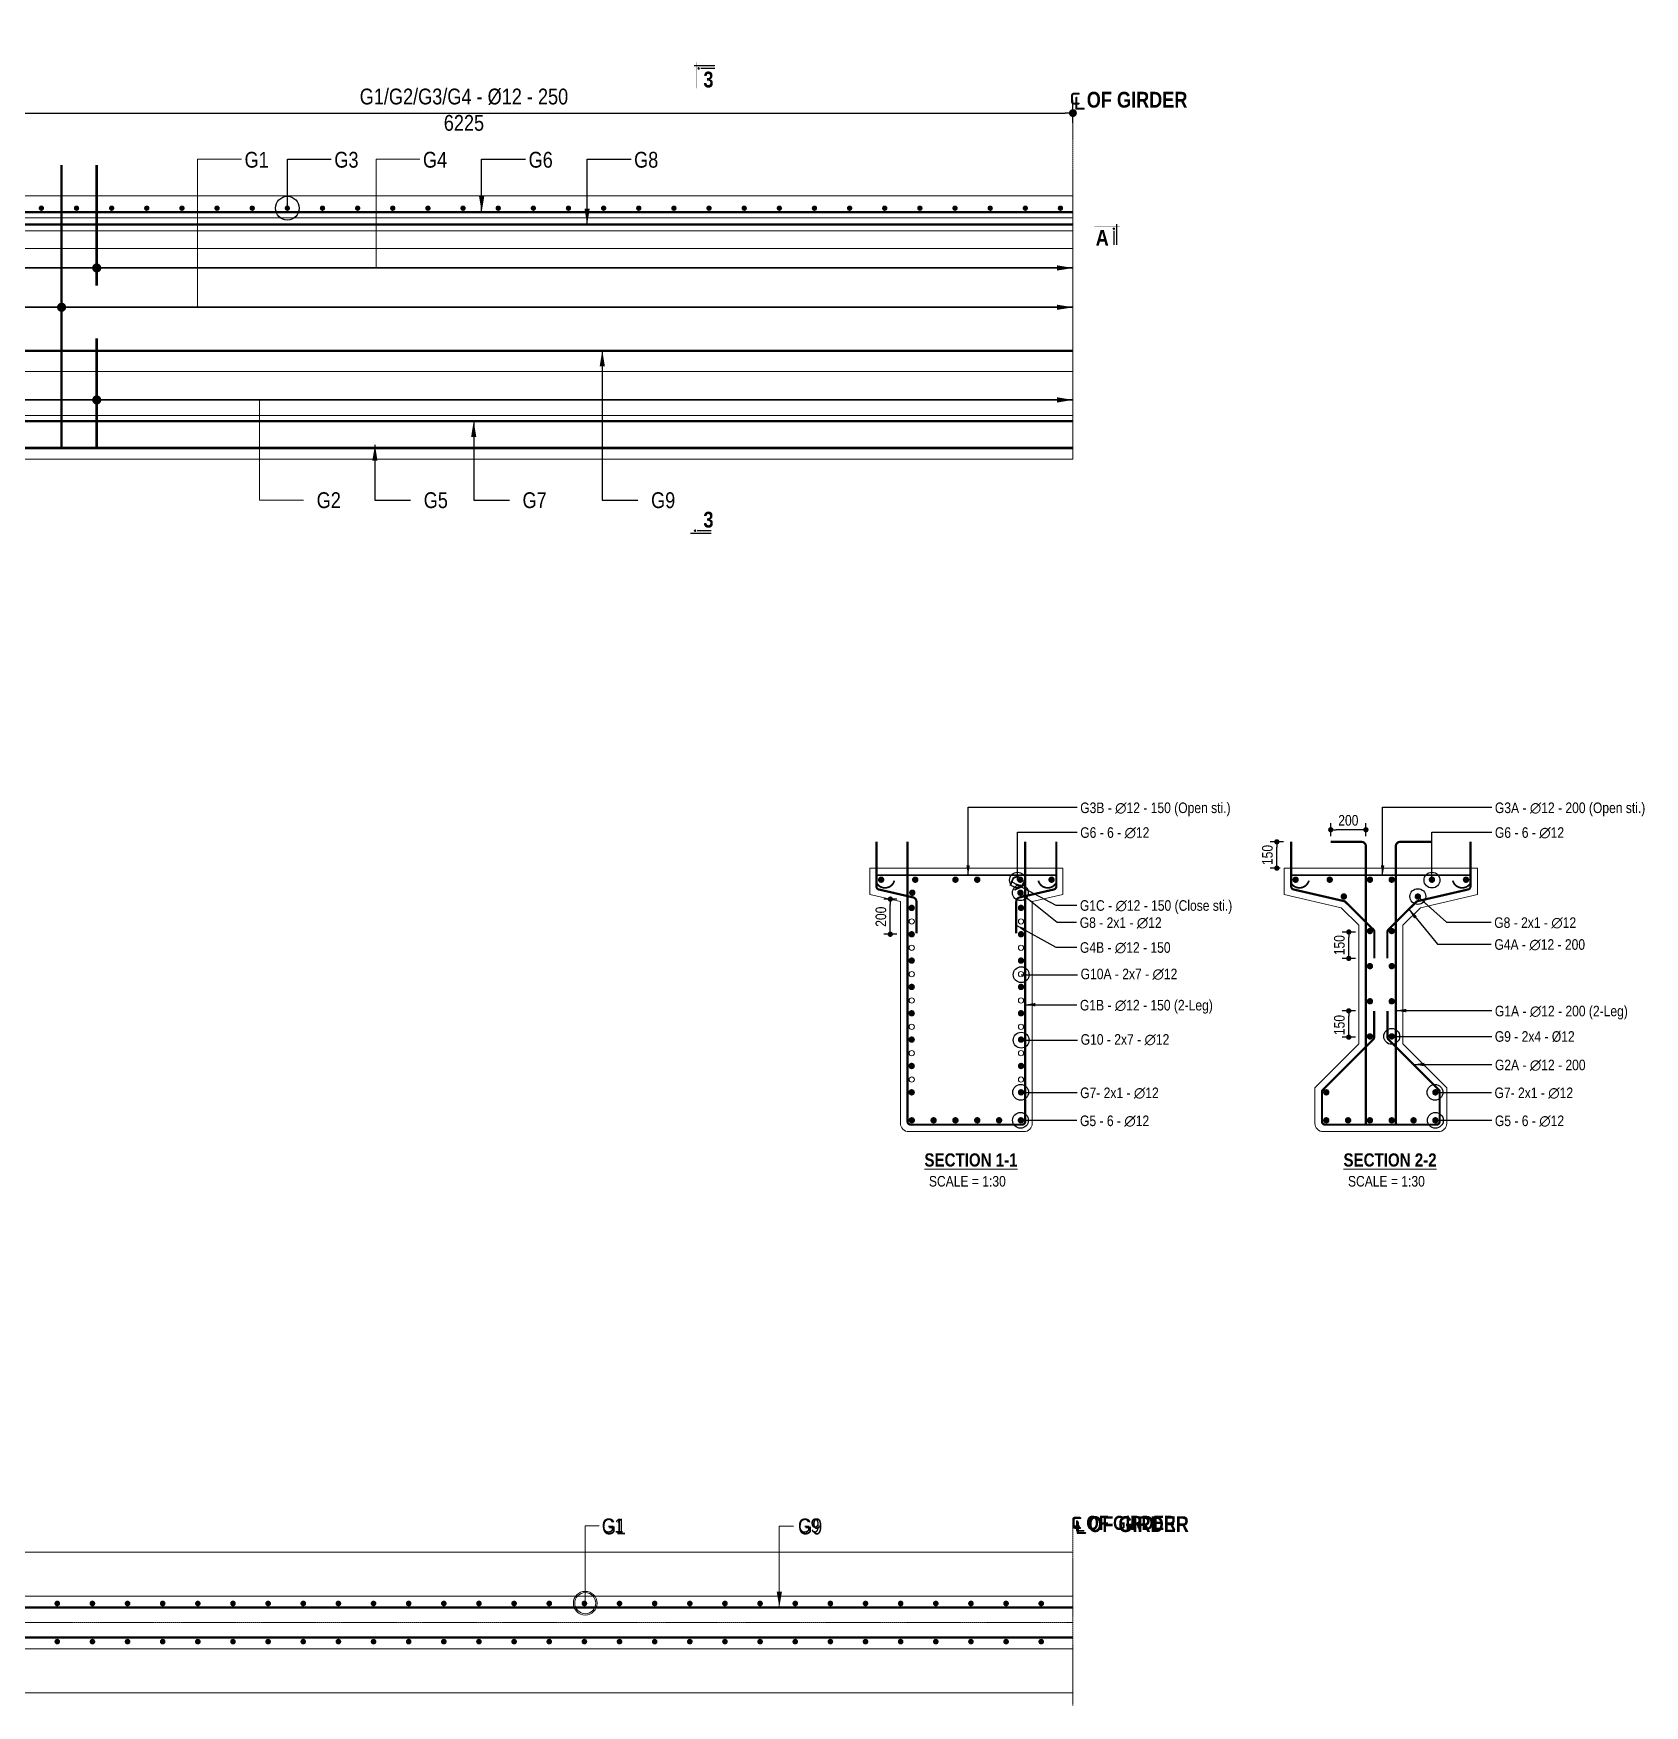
# Model space of a CAD drawing. Header units: millimetres. Extents: x -899 to 143471, y -7850 to 3872.
# Drawn here: x 98564 to 107733, y -5648 to 3872 of the extents above; entities that cross this region are included whole.
import ezdxf

# ---------------------------------------------------------------- set-up
doc = ezdxf.new("R2010")
doc.units = ezdxf.units.MM
doc.header["$PDMODE"] = 3
doc.linetypes.add('CENTER2', pattern=[28.575, 19.05, -3.175, 3.175, -3.175])
for name, color, linetype, lineweight in [('2_Bar_Dot', 3, 'Continuous', 15), ('Bar_Dot', 3, 'Continuous', 15), ('Bar_Dot @ 30', 3, 'Continuous', 15), ('Center Line', 3, 'CENTER2', 9), ('Concrete inside', 124, 'Continuous', 13), ('Concrete Out', 4, 'Continuous', 20), ('Dim Arrow', 3, 'Continuous', 9), ('Dim Arrow @ 30', 3, 'Continuous', 9), ('Dim Arrow @ 45', 3, 'Continuous', 9), ('Dimension', 3, 'Continuous', 9), ('Dimension @ 30', 3, 'Continuous', 9), ('Dimension @ 40', 3, 'Continuous', 9), ('Dimension @ 45', 3, 'Continuous', 9), ('DIMS', 3, 'Continuous', 15), ('Line @ 45', 7, 'Continuous', 20), ('M_Dim Arrow', 3, 'Continuous', 9), ('M_Dim Arrow @ 40', 3, 'Continuous', 9), ('M_Dim Arrow @ 45', 3, 'Continuous', 9), ('M_Text_Normal', 7, 'Continuous', 25), ('M_Text_Normal @ 40', 7, 'Continuous', 25), ('M_Text_Normal @ 45', 7, 'Continuous', 25), ('Re-bar', 1, 'Continuous', 30), ('Section Mark', 7, 'Continuous', 13), ('Text_Normal @ 30', 7, 'Continuous', 25), ('Text_Normal @ 45', 7, 'Continuous', 25), ('Text_Title @ 30', 1, 'Continuous', 20)]:
    doc.layers.add(name, color=color, linetype=linetype, lineweight=lineweight)
doc.styles.add('SWIS_B_N', font='swisscb.ttf', dxfattribs={"height": 2})
doc.styles.add('SWIS_B_T', font='swisscb.ttf', dxfattribs={"height": 2.5})
doc.styles.add('SWIS_R_N', font='swissc.ttf', dxfattribs={"height": 2})
doc.dimstyles.new('Closed_Arrow', dxfattribs={"dimtxt": 2, "dimasz": 2, "dimexe": 1.25, "dimexo": 0.75, "dimgap": 0.75, "dimtad": 2, "dimdec": 0, "dimzin": 0, "dimdsep": 46, "dimtxsty": 'SWIS_R_N', "dimblk": 'DOT', "dimcen": 0.5, "dimadec": 0, "dimazin": 0, "dimtfac": 1, "dimtdec": 0, "dimtofl": 0, "dimtmove": 0, "dimatfit": 3, "dimfxl": 1.25, "dimfxlon": 1, "dimtolj": 1, "dimtzin": 0, "dimarcsym": 0})
doc.dimstyles.new('Dot_Anno', dxfattribs={"dimtxt": 2, "dimasz": 1, "dimexe": 1.25, "dimexo": 0.75, "dimgap": 0.75, "dimtad": 2, "dimdec": 0, "dimzin": 0, "dimdsep": 46, "dimtxsty": 'SWIS_R_N', "dimblk": 'DOT', "dimcen": 0.5, "dimadec": 0, "dimazin": 0, "dimtfac": 1, "dimtdec": 0, "dimtofl": 0, "dimtmove": 0, "dimatfit": 3, "dimfxl": 1.25, "dimfxlon": 1, "dimtolj": 1, "dimtzin": 0, "dimarcsym": 0})
doc.dimstyles.new('Dot_Blanck', dxfattribs={"dimtxt": 2, "dimasz": 3, "dimexe": 1.25, "dimexo": 0.75, "dimgap": 0.75, "dimtad": 2, "dimdec": 0, "dimzin": 0, "dimdsep": 46, "dimtxsty": 'SWIS_R_N', "dimblk": 'DOT', "dimcen": 0.5, "dimadec": 0, "dimazin": 0, "dimtfac": 1, "dimtdec": 0, "dimtofl": 0, "dimtmove": 0, "dimatfit": 3, "dimldrblk": 'DOTBLANK', "dimfxl": 1.25, "dimfxlon": 1, "dimtolj": 1, "dimtzin": 0, "dimarcsym": 0})

# ---------------------------------------------------------------- blocks, each defined once
blk = doc.blocks.new('_Dot')
at = {"color": 0, "linetype": 'ByBlock', "lineweight": -2}
blk.add_line((-0.5, 0), (-1, 0), dxfattribs=at)
at = {"color": 0, "linetype": 'ByBlock', "const_width": 0.5}
blk.add_lwpolyline([(-0.25, 0, 1), (0.25, 0, 1)], format="xyb", close=True, dxfattribs=at)
blk = doc.blocks.new('_DotBlank')
at = {"color": 0, "linetype": 'ByBlock', "lineweight": -2}
blk.add_line((-0.5, 0), (-1, 0), dxfattribs=at)
blk.add_circle((0, 0), 0.5, dxfattribs=at)
blk = doc.blocks.new('*U8')
at = {"layer": 'Re-bar', "const_width": 15.2}
blk.add_lwpolyline([(-7.6, 0, 1), (7.6, 0, 1)], format="xyb", close=True, dxfattribs=at)
blk = doc.blocks.new('*U9')
at = {"layer": 'Dimension', "color": 0, "linetype": 'ByBlock', "lineweight": -2, "transparency": 16777216}
for p in [(0, 0), (200, 0), (400, 0), (600, 0), (800, 0), (1000, 0), (1200, 0), (1400, 0), (1600, 0), (1800, 0), (2000, 0), (2200, 0), (2400, 0), (2600, 0), (2800, 0), (3000, 0), (3200, 0), (3400, 0), (3600, 0), (3800, 0), (4000, 0), (4200, 0), (4400, 0), (4600, 0), (4800, 0), (5000, 0), (5200, 0), (5400, 0), (5600, 0), (5800, 0), (6000, 0), (6200, 0), (6400, 0), (6600, 0), (6800, 0), (7000, 0), (7200, 0), (7400, 0), (7600, 0), (7800, 0), (8000, 0), (8200, 0), (8400, 0), (8600, 0), (8800, 0), (9000, 0), (9200, 0), (9400, 0), (9600, 0), (9800, 0), (10000, 0), (10200, 0), (10400, 0), (10600, 0), (10800, 0), (11000, 0), (11200, 0), (11400, 0), (11600, 0), (11800, 0), (12000, 0), (12200, 0), (12400, 0), (12600, 0), (12800, 0), (13000, 0), (13200, 0), (13400, 0), (13600, 0), (13800, 0), (14000, 0), (14200, 0), (14400, 0), (14600, 0), (14800, 0)]:
    blk.add_blockref('*U8', p, dxfattribs=at)
blk = doc.blocks.new('*U1075')
at = {"layer": 'Dimension @ 40', "insert": (104466.9, -4548), "char_height": 80, "attachment_point": 1, "style": 'SWIS_B_N'}
blk.add_mtext_dynamic_manual_height_columns('{\\fISOCPEUR|b1|i0|c0|p34;\\H1.25x;℄} OF GIRDER', width=663.234, gutter_width=400, heights=[0], dxfattribs=at)
at = {"layer": 'Dimension @ 45', "insert": (104466.9, -4548), "char_height": 90, "attachment_point": 1, "style": 'SWIS_B_N'}
blk.add_mtext_dynamic_manual_height_columns('{\\fISOCPEUR|b1|i0|c0|p34;\\H1.25x;℄} OF GIRDER', width=746.138, gutter_width=450, heights=[0], dxfattribs=at)
blk = doc.blocks.new('*U10')
at = {"layer": 'Bar_Dot', "const_width": 16}
blk.add_lwpolyline([(0, 8, 1), (0, -8, 1)], format="xyb", close=True, dxfattribs=at)
blk = doc.blocks.new('*U11')
at = {"layer": 'Dimension', "color": 0, "linetype": 'ByBlock', "lineweight": -2, "transparency": 16777216}
for p in [(0, 0), (200, 0), (400, 0), (600, 0), (800, 0), (1000, 0), (1200, 0), (1400, 0), (1600, 0), (1800, 0), (2000, 0), (2200, 0), (2400, 0), (2600, 0), (2800, 0), (3000, 0), (3200, 0), (3400, 0), (3600, 0), (3800, 0), (4000, 0), (4200, 0), (4400, 0), (4600, 0), (4800, 0), (5000, 0), (5200, 0), (5400, 0), (5600, 0), (5800, 0), (6000, 0), (6200, 0), (6400, 0), (6600, 0), (6800, 0), (7000, 0), (7200, 0), (7400, 0), (7600, 0), (7800, 0), (8000, 0), (8200, 0), (8400, 0), (8600, 0), (8800, 0), (9000, 0), (9200, 0), (9400, 0), (9600, 0), (9800, 0), (10000, 0), (10200, 0), (10400, 0), (10600, 0), (10800, 0), (11000, 0), (11200, 0), (11400, 0), (11600, 0), (11800, 0), (12000, 0), (12200, 0)]:
    blk.add_blockref('*U10', p, dxfattribs=at)
blk = doc.blocks.new('*U12')
at = {"layer": 'Bar_Dot', "const_width": 16}
blk.add_lwpolyline([(0, 8, 1), (0, -8, 1)], format="xyb", close=True, dxfattribs=at)
blk = doc.blocks.new('*U13')
at = {"layer": 'Dimension', "color": 0, "linetype": 'ByBlock', "lineweight": -2, "transparency": 16777216}
for p in [(0, 0), (200, 0), (400, 0), (600, 0), (800, 0), (1000, 0), (1200, 0), (1400, 0), (1600, 0), (1800, 0), (2000, 0), (2200, 0), (2400, 0), (2600, 0), (2800, 0), (3000, 0), (3200, 0), (3400, 0), (3600, 0), (3800, 0), (4000, 0), (4200, 0), (4400, 0), (4600, 0), (4800, 0), (5000, 0), (5200, 0), (5400, 0), (5600, 0), (5800, 0), (6000, 0), (6200, 0), (6400, 0), (6600, 0), (6800, 0), (7000, 0), (7200, 0), (7400, 0), (7600, 0), (7800, 0), (8000, 0), (8200, 0), (8400, 0), (8600, 0), (8800, 0), (9000, 0), (9200, 0), (9400, 0), (9600, 0), (9800, 0), (10000, 0), (10200, 0), (10400, 0), (10600, 0), (10800, 0), (11000, 0), (11200, 0), (11400, 0), (11600, 0), (11800, 0), (12000, 0), (12200, 0)]:
    blk.add_blockref('*U12', p, dxfattribs=at)
blk = doc.blocks.new('*D41')
at = {"layer": 'Bar_Dot', "color": 0, "lineweight": -2, "transparency": 16777216}
for p, q in [((105678, -730.8), (105603, -730.8)), ((105640.5, -850.8), (105640.5, -760.8)), ((105660.1, -880.8), (105603, -880.8))]:
    blk.add_line(p, q, dxfattribs=at)
at = {"layer": 'Defpoints', "color": 0, "transparency": 16777216}
for p in [(105640.5, -730.8), (105722.6, -730.8), (105682.6, -880.8)]:
    blk.add_point(p, dxfattribs=at)
at = {"layer": 'Bar_Dot', "color": 0, "lineweight": -2, "transparency": 16777216, "xscale": 30, "yscale": 30, "zscale": 30}
for p, rotation in [((105640.5, -730.8), 90), ((105640.5, -880.8), 270)]:
    blk.add_blockref('_Dot', p, dxfattribs=dict(at, rotation=rotation))
at = {"layer": 'Bar_Dot', "color": 0, "transparency": 16777216, "insert": (105587.2, -805.8), "char_height": 60, "attachment_point": 5, "rotation": 90, "style": 'SWIS_R_N'}
blk.add_mtext('\\A1;150', dxfattribs=at)
blk = doc.blocks.new('*D45')
at = {"layer": 'Defpoints', "color": 0, "transparency": 16777216}
for p in [(106050, -1244.3), (106195.6, -1244.3), (106195.6, -1394.3)]:
    blk.add_point(p, dxfattribs=at)
at = {"layer": 'Dimension', "color": 0, "lineweight": -2, "transparency": 16777216}
for p, q in [((106087.5, -1244.3), (106012.5, -1244.3)), ((106050, -1364.3), (106050, -1274.3)), ((106087.5, -1394.3), (106012.5, -1394.3))]:
    blk.add_line(p, q, dxfattribs=at)
at = {"layer": 'Dimension', "color": 0, "lineweight": -2, "transparency": 16777216, "xscale": 30, "yscale": 30, "zscale": 30}
for p, rotation in [((106050, -1244.3), 90), ((106050, -1394.3), 270)]:
    blk.add_blockref('_Dot', p, dxfattribs=dict(at, rotation=rotation))
at = {"layer": 'Dimension', "color": 0, "transparency": 16777216, "insert": (105996.7, -1319.3), "char_height": 60, "attachment_point": 5, "rotation": 90, "style": 'SWIS_R_N'}
blk.add_mtext('\\A1;150', dxfattribs=at)
blk = doc.blocks.new('*D30')
at = {"layer": 'Defpoints', "color": 0, "transparency": 16777216}
for p in [(106050, -1693), (106194.6, -1693), (106194.6, -1843)]:
    blk.add_point(p, dxfattribs=at)
at = {"layer": 'Dimension', "color": 0, "lineweight": -2, "transparency": 16777216}
for p, q in [((106087.5, -1693), (106012.5, -1693)), ((106050, -1813), (106050, -1723)), ((106087.5, -1843), (106012.5, -1843))]:
    blk.add_line(p, q, dxfattribs=at)
at = {"layer": 'Dimension', "color": 0, "lineweight": -2, "transparency": 16777216, "xscale": 30, "yscale": 30, "zscale": 30}
for p, rotation in [((106050, -1693), 90), ((106050, -1843), 270)]:
    blk.add_blockref('_Dot', p, dxfattribs=dict(at, rotation=rotation))
at = {"layer": 'Dimension', "color": 0, "transparency": 16777216, "insert": (105996.7, -1773.8), "char_height": 60, "attachment_point": 5, "rotation": 90, "style": 'SWIS_R_N'}
blk.add_mtext('\\A1;150', dxfattribs=at)
blk = doc.blocks.new('*D43')
at = {"layer": 'Defpoints', "color": 0, "transparency": 16777216}
for p in [(105947.6, -662), (105947.6, -730.8), (106147.6, -756.4)]:
    blk.add_point(p, dxfattribs=at)
at = {"layer": 'Dimension', "color": 0, "lineweight": -2, "transparency": 16777216}
for p, q in [((105947.6, -699.5), (105947.6, -624.5)), ((106117.6, -662), (105977.6, -662)), ((106147.6, -699.5), (106147.6, -624.5))]:
    blk.add_line(p, q, dxfattribs=at)
at = {"layer": 'Dimension', "color": 0, "lineweight": -2, "transparency": 16777216, "xscale": 30, "yscale": 30, "zscale": 30, "rotation": 180}
blk.add_blockref('_Dot', (105947.6, -662), dxfattribs=at)
at = {"layer": 'Dimension', "color": 0, "lineweight": -2, "transparency": 16777216, "xscale": 30, "yscale": 30, "zscale": 30}
blk.add_blockref('_Dot', (106147.6, -662), dxfattribs=at)
at = {"layer": 'Dimension', "color": 0, "transparency": 16777216, "insert": (106047.6, -608.7), "char_height": 60, "attachment_point": 5, "style": 'SWIS_R_N'}
blk.add_mtext('\\A1;200', dxfattribs=at)
blk = doc.blocks.new('*D39')
at = {"layer": 'Defpoints', "color": 0, "transparency": 16777216}
for p in [(103440.8, -1057), (103584.1, -1057), (103584.1, -1257.1)]:
    blk.add_point(p, dxfattribs=at)
at = {"layer": 'Dimension', "color": 0, "lineweight": -2, "transparency": 16777216}
for p, q in [((103478.3, -1057), (103403.3, -1057)), ((103440.8, -1227.1), (103440.8, -1087)), ((103478.3, -1257.1), (103403.3, -1257.1))]:
    blk.add_line(p, q, dxfattribs=at)
at = {"layer": 'Dimension', "color": 0, "lineweight": -2, "transparency": 16777216, "xscale": 30, "yscale": 30, "zscale": 30}
for p, rotation in [((103440.8, -1057), 90), ((103440.8, -1257.1), 270)]:
    blk.add_blockref('_Dot', p, dxfattribs=dict(at, rotation=rotation))
at = {"layer": 'Dimension', "color": 0, "transparency": 16777216, "insert": (103387.4, -1157.1), "char_height": 60, "attachment_point": 5, "rotation": 90, "style": 'SWIS_R_N'}
blk.add_mtext('\\A1;200', dxfattribs=at)
blk = doc.blocks.new('*D74')
at = {"layer": 'Defpoints', "color": 0, "transparency": 16777216}
for p in [(98255.1, 3418.2), (104480.1, 3418.2), (104480.1, 2946.9)]:
    blk.add_point(p, dxfattribs=at)
at = {"layer": 'Dimension', "color": 0, "lineweight": -2, "transparency": 16777216}
for p, q in [((98255.1, 3418.2), (98255.1, 3474.4)), ((104480.1, 3361.9), (104480.1, 3474.4)), ((98300.1, 3418.2), (104435.1, 3418.2))]:
    blk.add_line(p, q, dxfattribs=at)
at = {"layer": 'Dimension', "color": 0, "lineweight": -2, "transparency": 16777216, "xscale": 45, "yscale": 45, "zscale": 45, "rotation": 180}
blk.add_blockref('_Dot', (98255.1, 3418.2), dxfattribs=at)
at = {"layer": 'Dimension', "color": 0, "lineweight": -2, "transparency": 16777216, "xscale": 45, "yscale": 45, "zscale": 45}
blk.add_blockref('_Dot', (104480.1, 3418.2), dxfattribs=at)
at = {"layer": 'Dimension', "color": 0, "transparency": 16777216, "insert": (101014.2, 3436.8), "char_height": 90, "attachment_point": 5, "style": 'SWIS_R_N'}
blk.add_mtext('\\A1;G1/G2/G3/G4 - %%C12 - 250\\P6225', dxfattribs=at)
blk = doc.blocks.new('*U1096')
at = {"layer": 'M_Text_Normal @ 40', "insert": (101799.1, -4583.7), "char_height": 80, "attachment_point": 1, "style": 'SWIS_R_N'}
blk.add_mtext_dynamic_manual_height_columns('G1', width=95.04, gutter_width=400, heights=[0], dxfattribs=at)
at = {"layer": 'M_Text_Normal @ 45', "insert": (101799.1, -4583.7), "char_height": 90, "attachment_point": 1, "style": 'SWIS_R_N'}
blk.add_mtext_dynamic_manual_height_columns('G1', width=106.919, gutter_width=450, heights=[0], dxfattribs=at)
blk = doc.blocks.new('*U1097')
at = {"layer": 'M_Text_Normal @ 40', "insert": (102916, -4583.9), "char_height": 80, "attachment_point": 1, "style": 'SWIS_R_N'}
blk.add_mtext_dynamic_manual_height_columns('G9', width=95.04, gutter_width=400, heights=[0], dxfattribs=at)
at = {"layer": 'M_Text_Normal @ 45', "insert": (102916, -4583.9), "char_height": 90, "attachment_point": 1, "style": 'SWIS_R_N'}
blk.add_mtext_dynamic_manual_height_columns('G9', width=106.919, gutter_width=450, heights=[0], dxfattribs=at)
blk = doc.blocks.new('*U20')
at = {"layer": 'DIMS', "const_width": 18.2}
blk.add_lwpolyline([(9.1, 0, -1), (-9.1, 0, -1)], format="xyb", close=True, dxfattribs=at)
blk = doc.blocks.new('*U21')
at = {"layer": 'Dimension', "color": 0, "linetype": 'ByBlock', "lineweight": -2, "transparency": 16777216}
for p in [(0, 600), (0, 400), (0, 200), (0, 0)]:
    blk.add_blockref('*U20', p, dxfattribs=at)
blk = doc.blocks.new('*U22')
at = {"layer": 'DIMS', "const_width": 18.2}
blk.add_lwpolyline([(9.1, 0, -1), (-9.1, 0, -1)], format="xyb", close=True, dxfattribs=at)
blk = doc.blocks.new('*U23')
at = {"layer": 'Dimension', "color": 0, "linetype": 'ByBlock', "lineweight": -2, "transparency": 16777216}
for p in [(0, 600), (0, 400), (0, 200), (0, 0)]:
    blk.add_blockref('*U22', p, dxfattribs=at)
blk = doc.blocks.new('*U24')
at = {"layer": 'DIMS', "const_width": 18.2}
blk.add_lwpolyline([(9.1, 0, -1), (-9.1, 0, -1)], format="xyb", close=True, dxfattribs=at)
blk = doc.blocks.new('*U25')
at = {"layer": 'Dimension', "color": 0, "linetype": 'ByBlock', "lineweight": -2, "transparency": 16777216}
for p in [(0, 900), (0, 750), (0, 600), (0, 450), (0, 300), (0, 150), (0, 0)]:
    blk.add_blockref('*U24', p, dxfattribs=at)
blk = doc.blocks.new('*U92')
at = {"layer": 'DIMS', "const_width": 18.2}
blk.add_lwpolyline([(9.1, 0, -1), (-9.1, 0, -1)], format="xyb", close=True, dxfattribs=at)
blk = doc.blocks.new('*U93')
at = {"layer": 'Dimension', "color": 0, "linetype": 'ByBlock', "lineweight": -2, "transparency": 16777216}
for p in [(0, 900), (0, 750), (0, 600), (0, 450), (0, 300), (0, 150), (0, 0)]:
    blk.add_blockref('*U92', p, dxfattribs=at)
blk = doc.blocks.new('*U1094')
at = {"layer": 'M_Dim Arrow @ 40'}
blk.add_leader([(102809.2, -5090.1), (102809.2, -4626.1), (102889.6, -4626.1)], dimstyle='Closed_Arrow', override={"dimscale": 40, "dimgap": 0.75, "dimtad": 0}, dxfattribs=at)
at = {"layer": 'M_Dim Arrow @ 45'}
blk.add_leader([(102809.2, -5090.1), (102809.2, -4626.1), (102889.6, -4626.1)], dimstyle='Closed_Arrow', override={"dimscale": 45, "dimgap": 0.75, "dimtad": 0}, dxfattribs=at)
blk = doc.blocks.new('*U1095')
at = {"layer": 'M_Dim Arrow @ 40'}
blk.add_leader([(101704.6, -5065.5), (101704.6, -4625.8), (101784.6, -4625.9)], dimstyle='Dot_Blanck', override={"dimscale": 40, "dimgap": 0.75, "dimtad": 0}, dxfattribs=at)
at = {"layer": 'M_Dim Arrow @ 45'}
blk.add_leader([(101704.6, -5065.5), (101704.6, -4625.8), (101784.6, -4625.9)], dimstyle='Dot_Blanck', override={"dimscale": 45, "dimgap": 0.75, "dimtad": 0}, dxfattribs=at)

msp = doc.modelspace()

# ---------------------------------------------------------------- hatches: boundary and pattern name
at = {"layer": 'Section Mark'}
for points in [[(102354.6, 3672.3, 1), (102345.2, 3672.3, 1)], [(104713.3, 2755.3, 1), (104713.3, 2764.6, 1)], [(102334.1, 1040.7, -1), (102324.8, 1040.7, -1)]]:
    msp.add_hatch(color=256, dxfattribs=at).paths.add_polyline_path(points)

# ---------------------------------------------------------------- linework, layer by layer
at = {"layer": '2_Bar_Dot'}
for centre in [(103562.6, -1184.1), (104184.5, -1184.1), (103562.6, -1334.1), (104184.5, -1334.1), (103562.6, -1484.1), (104184.5, -1484.1), (103562.6, -1634.1), (104184.5, -1634.1), (103562.6, -1784.1), (104184.5, -1784.1), (103562.6, -1934.1), (104184.5, -1934.1), (103562.6, -2084.1), (104184.5, -2084.1)]:
    msp.add_circle(centre, 15, dxfattribs=at)
at = {"layer": 'Center Line', "ltscale": 0.4}
for p, q in [((104480.1, 1446.9), (104480.1, 3491.8)), ((104480.1, -4601.8), (104480.1, -5648.3)), ((89480.1, -5175.7), (104480.1, -5175.7))]:
    msp.add_line(p, q, dxfattribs=at)
at = {"layer": 'Concrete inside', "lineweight": 0, "ltscale": 50}
for p, q in [((89480.1, 2821.9), (104480.1, 2821.9)), ((91180.1, 2746.9), (104480.1, 2746.9)), ((92030.1, 2646.9), (104480.1, 2646.9)), ((92030.1, 1946.9), (104480.1, 1946.9)), ((91180.1, 1696.9), (104480.1, 1696.9)), ((104480.1, -5025.7), (92030.1, -5025.7)), ((104480.1, -5325.7), (92030.1, -5325.7))]:
    msp.add_line(p, q, dxfattribs=at)
at = {"layer": 'Concrete Out'}
for p, q in [((89480.1, 2946.9), (104480.1, 2946.9)), ((104480.1, 1446.9), (89480.1, 1446.9)), ((89480.1, -4775.7), (104480.1, -4775.7)), ((89480.1, -5575.7), (104480.1, -5575.7))]:
    msp.add_line(p, q, dxfattribs=at)
for points in [[(103498.6, -1071.2), (103498.6, -2334, 0.414214), (103545.4, -2380.8), (104201.7, -2380.8, 0.414214), (104248.6, -2334), (104248.6, -1071.2), (104423.6, -1030.8), (104423.6, -880.8), (103323.6, -880.8), (103323.6, -1030.8)], [(106782.6, -1030.8), (106782.6, -880.8), (105682.6, -880.8), (105682.6, -1030.8), (106007.6, -1105.8), (106107.6, -1205.8), (106107.6, -1880.8), (105857.6, -2130.8), (105857.6, -2334, 0.414214), (105904.4, -2380.8), (106560.7, -2380.8, 0.414214), (106607.6, -2334), (106607.6, -2130.8), (106357.6, -1880.8), (106357.6, -1205.8), (106457.6, -1105.8)]]:
    msp.add_lwpolyline(points, format="xyb", close=True, dxfattribs=at)
at = {"layer": 'Dim Arrow'}
for points in [[(99748.3, 3155), (99498.3, 3155), (99498.3, 2312.5)], [(100763.7, 3155), (100513.7, 3155), (100513.7, 2536.4)], [(100101.3, 1214.2), (99851.3, 1214.2), (99851.3, 1785.1)]]:
    msp.add_lwpolyline(points, dxfattribs=at)
at = {"layer": 'Dimension'}
msp.add_line((104480.1, 2946.9), (104480.1, 1446.9), dxfattribs=at)
at = {"layer": 'DIMS', "const_width": 18.2}
for points in [[(103379.6, -946.4, 1), (103397.8, -946.4, 1)], [(103573.5, -946.4, 1), (103591.7, -946.4, 1)], [(103802.5, -946.4, 1), (103820.7, -946.4, 1)], [(103944.6, -946.4, -1), (103926.4, -946.4, -1)], [(104189.3, -946.4, -1), (104171.1, -946.4, -1)], [(104367.5, -946.4, -1), (104349.3, -946.4, -1)], [(105738.6, -946.4, 1), (105756.8, -946.4, 1)], [(105932.5, -946.4, 1), (105950.8, -946.4, 1)], [(106161.5, -946.4, 1), (106179.7, -946.4, 1)], [(106303.6, -946.4, -1), (106285.4, -946.4, -1)], [(106532.6, -946.4, -1), (106514.4, -946.4, -1)], [(106726.5, -946.4, -1), (106708.3, -946.4, -1)], [(103556.8, -1020.7, 1), (103575, -1020.7, 1)], [(104190.3, -1020.7, -1), (104172.1, -1020.7, -1)], [(106012.8, -1041.9, 1), (106031, -1041.9, 1)], [(106452.3, -1042.5, -1), (106434.1, -1042.5, -1)], [(103553.2, -2157, 1), (103571.4, -2157, 1)], [(104193.9, -2157, -1), (104175.7, -2157, -1)], [(105913, -2157, 1), (105931.2, -2157, 1)], [(106552.2, -2157, -1), (106533.9, -2157, -1)], [(103554, -2316.3, 1), (103572.2, -2316.3, 1)], [(103696.4, -2316.3, -1), (103678.2, -2316.3, -1)], [(103820.6, -2316.3, -1), (103802.4, -2316.3, -1)], [(103944.8, -2316.3, -1), (103926.5, -2316.3, -1)], [(104069, -2316.3, -1), (104050.7, -2316.3, -1)], [(104193.1, -2316.3, -1), (104174.9, -2316.3, -1)], [(105913, -2316.3, 1), (105931.2, -2316.3, 1)], [(106055.4, -2316.3, -1), (106037.2, -2316.3, -1)], [(106179.6, -2316.3, -1), (106161.4, -2316.3, -1)], [(106303.8, -2316.3, -1), (106285.6, -2316.3, -1)], [(106428, -2316.3, -1), (106409.8, -2316.3, -1)], [(106552.2, -2316.3, -1), (106533.9, -2316.3, -1)]]:
    msp.add_lwpolyline(points, format="xyb", close=True, dxfattribs=at)
at = {"layer": 'Re-bar'}
for points, const_width in [([(98724.2, 1511.7), (98724.2, 3121.9)], 14), ([(98924.2, 2436.4), (98924.2, 3121.9)], 14), ([(104480.1, 2854.4), (89520.1, 2854.4)], 14), ([(89520.1, 2783.5), (104480.1, 2783.5)], 14), ([(98924.2, 1511.7), (98924.2, 2134.8)], 14), ([(104480.1, 2064.2), (91530.1, 2064.2)], 14), ([(89521.4, 1664.7), (104480.1, 1664.7)], 14), ([(89520.1, 1511.7), (104480.1, 1511.7)], 14), ([(104177.1, -920.8), (104140.5, -937.8), (104123.1, -980.5)], 10), ([(104205.8, -948.9), (104189.7, -985.9), (104147.4, -1004.2)], 10), ([(104480.1, -5090.1), (91630.1, -5090.1)], 14), ([(104480.1, -5261.2), (91630.1, -5261.2)], 14)]:
    msp.add_lwpolyline(points, dxfattribs=dict(at, const_width=const_width))
at = {"layer": 'Re-bar', "const_width": 26}
for points in [[(98911.2, 2536.4, 1), (98937.2, 2536.4, 1)], [(98711.2, 2312.5, 1), (98737.2, 2312.5, 1)], [(98911.2, 1785.1, 1), (98937.2, 1785.1, 1)]]:
    msp.add_lwpolyline(points, format="xyb", close=True, dxfattribs=at)
at = {"layer": 'Re-bar', "const_width": 12.5}
for points in [[(103361.7, -730.8), (103361.7, -984.7, 0.349241), (103375.7, -1002.2), (103569.9, -1047.1, -0.349241), (103589.7, -1071.9), (103589.7, -1251.6)], [(103538.6, -730.8), (103538.6, -2322.8, 0.414214), (103556.6, -2340.8), (104190.6, -2340.8, 0.414214), (104208.6, -2322.8), (104208.6, -730.8)], [(104385.4, -730.8), (104385.4, -984.7, -0.349241), (104371.4, -1002.2), (104177.3, -1047.1, 0.349241), (104157.5, -1071.9), (104157.5, -1251.6)], [(105722.6, -730.8), (105722.6, -984.7, 0.349241), (105736.5, -1002.2), (106022.7, -1068.3, -0.140564), (106031.4, -1073.1), (106190.2, -1230.5, -0.200095), (106195.6, -1243.3), (106195.6, -1394.3)], [(105947.6, -730.8), (106122, -730.8, -0.414214), (106147.6, -756.4), (106147.6, -2340.8)], [(106269.6, -1394.3), (106269.6, -1244.3, -0.199225), (106274.9, -1231.6), (106433.7, -1073.1, -0.140564), (106442.4, -1068.3), (106728.6, -1002.2, 0.349241), (106742.6, -984.7), (106742.6, -730.8)], [(106517.6, -730.8), (106343.1, -730.8, 0.414214), (106317.6, -756.4), (106317.6, -2340.8)], [(106194.6, -1693), (106194.6, -1843, -0.198914), (106189.3, -1855.7), (105902.8, -2142.1, 0.198914), (105897.6, -2154.9), (105897.6, -2322.8, 0.414214), (105915.6, -2340.8), (106549.6, -2340.8, 0.414214), (106567.6, -2322.8), (106567.6, -2154.9, 0.198914), (106562.3, -2142.1), (106276, -1855.9, -0.198914), (106270.7, -1843.1), (106270.7, -1693)]]:
    msp.add_lwpolyline(points, format="xyb", dxfattribs=at)
at = {"layer": 'Re-bar'}
for points in [[(104283.1, -951.8, 10, 10, 0.672616), (104384.9, -964.5, 10, 10, 0), (104384.9, -920.8, 10, 10, 0), (103873.6, -920.8, 10, 10, 0), (103362.2, -920.8, 10, 10, 0), (103362.2, -964.5, 10, 10, 0.672616), (103464, -951.8, 0, 0, 0)], [(106642.1, -951.8, 10, 10, 0.672616), (106743.9, -964.5, 10, 10, 0), (106743.9, -920.8, 10, 10, 0), (106232.6, -920.8, 10, 10, 0), (105721.2, -920.8, 10, 10, 0), (105721.2, -964.5, 10, 10, 0.672616), (105823, -951.8, 0, 0, 0)]]:
    msp.add_lwpolyline(points, format="xyseb", dxfattribs=at)
at = {"layer": 'Section Mark'}
for points, const_width in [([(102323.2, 3687.5), (102442.9, 3687.5)], 7.47), ([(102337.9, 3560), (102337.9, 3707)], 1.12), ([(102361.4, 3672.1), (102442.9, 3672.1)], 7.47), ([(104601.1, 2771.9), (104748.1, 2771.9)], 1.12), ([(104728.6, 2786.7), (104728.6, 2666.9)], 7.47), ([(104713.1, 2748.4), (104713.1, 2666.9)], 7.47), ([(102317.5, 1153), (102317.5, 1006)], 1.12), ([(102302.7, 1025.5), (102422.5, 1025.5)], 7.47), ([(102341, 1040.9), (102422.5, 1040.9)], 7.47)]:
    msp.add_lwpolyline(points, dxfattribs=dict(at, const_width=const_width))
for centre in [(102349.9, 3672.3), (104713.3, 2759.9), (102329.5, 1040.7)]:
    msp.add_circle(centre, 4.66, dxfattribs=at)

# ---------------------------------------------------------------- block references
at = {"layer": 'Dimension'}
for name, p in [('*U9', (89609.2, 2876.7)), ('*U93', (104184.8, -2007)), ('*U21', (106294.6, -1838.6)), ('*U1075', (0, 0)), ('*U11', (92099.7, -5067.1))]:
    msp.add_blockref(name, p, dxfattribs=at)
at = {"layer": 'Dimension', "xscale": -1}
for name, p in [('*U25', (103562.3, -2007)), ('*U23', (106170.6, -1838.6))]:
    msp.add_blockref(name, p, dxfattribs=at)
at = {"layer": 'Dimension', "xscale": -1, "rotation": 180}
msp.add_blockref('*U13', (92099.7, -5284.3), dxfattribs=at)
at = {"layer": 'M_Dim Arrow'}
for name in ['*U1095', '*U1094']:
    msp.add_blockref(name, (0, 0), dxfattribs=at)
at = {"layer": 'M_Text_Normal'}
for name in ['*U1096', '*U1097']:
    msp.add_blockref(name, (0, 0), dxfattribs=at)

# ---------------------------------------------------------------- texts
at = {"layer": 'Line @ 45', "char_height": 90, "style": 'SWIS_B_N'}
for s, insert, attachment_point in [('3', (102377.1, 3654.1), 1), ('A', (104684.1, 2753.4), 3), ('3', (102377.1, 1148.6), 1)]:
    msp.add_mtext_dynamic_manual_height_columns(s, width=103.71, gutter_width=450, heights=[0], dxfattribs=dict(at, insert=insert, attachment_point=attachment_point))
at = {"layer": 'Text_Normal @ 30', "char_height": 60, "attachment_point": 1, "style": 'SWIS_R_N'}
for s, width, insert in [('G3B - ∅12 - 150 (Open sti.)', 904.853, (104521.7, -507)), ('G3A - ∅12 - 200 (Open sti.)', 913.873, (106881.9, -507)), ('G6 - 6 - ∅12 ', 732.608, (104521.7, -648)), ('G6 - 6 - ∅12 ', 732.608, (106881.9, -648)), ('G1C - ∅12 - 150 (Close sti.)', 879.973, (104520, -1063.3)), ('G8 - 2x1 - ∅12', 732.608, (104519, -1160.8)), ('G8 - 2x1 - ∅12', 732.608, (106878, -1160.8)), ('G4B - ∅12 - 150', 732.608, (104520.1, -1302.5)), ('G4A - ∅12 - 200', 732.608, (106879.1, -1285.4)), ('G10A - 2x7 - ∅12', 732.608, (104524.1, -1453)), ('G1B - ∅12 - 150 (2-Leg)', 855.324, (104520, -1630.8)), ('G1A - ∅12 - 200 (2-Leg)', 973.286, (106881.9, -1664.2)), ('G9 - 2x4 - %%C12', 732.608, (106881.1, -1809)), ('G10 - 2x7 - ∅12', 732.608, (104524.4, -1825.9)), ('G2A - ∅12 - 200', 732.608, (106881.9, -1971.2)), ('G7- 2x1 - ∅12', 732.608, (104521.4, -2129.8)), ('G7- 2x1 - ∅12', 732.608, (106879.6, -2129.8)), ('G5 - 6 - ∅12', 732.608, (104520.6, -2289.1)), ('G5 - 6 - ∅12', 732.608, (106881.9, -2289.1)), ('SCALE = 1:30', 1077.38, (103660.6, -2633.3)), ('SCALE = 1:30', 1077.38, (106045.5, -2633.3))]:
    msp.add_mtext_dynamic_manual_height_columns(s, width=width, gutter_width=300, heights=[0], dxfattribs=dict(at, insert=insert))
at = {"layer": 'Text_Normal @ 45', "char_height": 90, "attachment_point": 1}
for s, width, heights, insert, style in [('{\\fISOCPEUR|b1|i0|c0|p34;\\H1.25x;℄} OF GIRDER', 746.138, [0], (104458.6, 3561.7), 'SWIS_B_N'), ('G1', 935.2, [0], (99765.6, 3197.4), 'SWIS_R_N'), ('G3', 935.2, [94.3], (100276.5, 3197.4), 'SWIS_R_N'), ('G4', 935.2, [0], (100781, 3197.4), 'SWIS_R_N'), ('G6', 935.2, [94.3], (101382.3, 3197.4), 'SWIS_R_N'), ('G8', 935.2, [94.3], (101982.6, 3197.4), 'SWIS_R_N'), ('G2', 935.2, [0], (100176, 1259.3), 'SWIS_R_N'), ('G5', 935.2, [0], (100785.2, 1259.3), 'SWIS_R_N'), ('G7', 935.2, [0], (101347.5, 1259.3), 'SWIS_R_N'), ('G9', 935.2, [0], (102079.2, 1259.3), 'SWIS_R_N')]:
    msp.add_mtext_dynamic_manual_height_columns(s, width=width, gutter_width=450, heights=heights, dxfattribs=dict(at, insert=insert, style=style))
at = {"layer": 'Text_Title @ 30', "char_height": 75, "attachment_point": 1, "style": 'SWIS_B_T'}
for s, insert in [('{\\LSECTION 1-1}', (103635.1, -2504.4)), ('{\\LSECTION 2-2}', (106020, -2504.4))]:
    msp.add_mtext_dynamic_manual_height_columns(s, width=684.041, gutter_width=412.5, heights=[0], dxfattribs=dict(at, insert=insert))

# ---------------------------------------------------------------- dimensions: what is measured, and where the dimension line sits
at = {"layer": 'Bar_Dot @ 30'}
dim = msp.add_linear_dim(base=(105640.5, -730.8), p1=(105682.6, -880.8), p2=(105722.6, -730.8), angle=90, dimstyle='Dot_Anno', override={"dimscale": 30, "dimtix": 0, "dimtofl": 0, "dimtmove": 0, "dimatfit": 3}, dxfattribs=at)
dim.commit()
dim.dimension.update_dxf_attribs({"geometry": '*D41', "text_midpoint": (105640.5, -805.8), "dimtype": 128})
at = {"layer": 'Dimension @ 30'}
dim = msp.add_linear_dim(base=(105947.6, -662), p1=(106147.6, -756.4), p2=(105947.6, -730.8), dimstyle='Dot_Anno', override={"dimscale": 30, "dimtix": 0, "dimtofl": 0, "dimtmove": 0, "dimatfit": 3}, dxfattribs=at)
dim.commit()
dim.dimension.update_dxf_attribs({"geometry": '*D43', "text_midpoint": (106047.6, -608.7)})
dim = msp.add_linear_dim(base=(103440.8, -1057), p1=(103584.1, -1257.1), p2=(103584.1, -1057), angle=90, dimstyle='Dot_Anno', override={"dimscale": 30, "dimtix": 0, "dimtofl": 0, "dimtmove": 0, "dimatfit": 3}, dxfattribs=at)
dim.commit()
dim.dimension.update_dxf_attribs({"geometry": '*D39', "text_midpoint": (103387.4, -1157.1)})
for base, p1, p2, picture, middle in [((106050, -1244.3), (106195.6, -1394.3), (106195.6, -1244.3), '*D45', (106050, -1319.3)), ((106050, -1693), (106194.6, -1843), (106194.6, -1693), '*D30', (106050, -1773.8))]:
    dim = msp.add_linear_dim(base=base, p1=p1, p2=p2, angle=90, dimstyle='Dot_Anno', override={"dimscale": 30, "dimtix": 0, "dimtofl": 0, "dimtmove": 0, "dimatfit": 3}, dxfattribs=at)
    dim.commit()
    dim.dimension.update_dxf_attribs({"geometry": picture, "text_midpoint": middle, "dimtype": 128})
at = {"layer": 'Dimension @ 45'}
dim = msp.add_linear_dim(base=(104480.1, 3418.2), p1=(98255.1, 3418.2), p2=(104480.1, 2946.9), text='G1/G2/G3/G4 - %%C12 - 250\\P<>', dimstyle='Dot_Anno', override={"dimscale": 45, "dimtix": 0, "dimtofl": 0, "dimtmove": 1, "dimatfit": 3}, dxfattribs=at)
dim.commit()
dim.dimension.update_dxf_attribs({"geometry": '*D74', "text_midpoint": (101014.2, 3280.6), "dimtype": 128})

# ---------------------------------------------------------------- leaders
at = {"layer": 'Dim Arrow @ 30'}
for points, dimstyle, override in [([(103883.7, -924.1), (103883.7, -534.3), (104503.9, -534.3)], 'Closed_Arrow', {"dimscale": 30, "dimtad": 0}), ([(106242.7, -924.1), (106242.7, -534.3), (106864.2, -534.3)], 'Closed_Arrow', {"dimscale": 30, "dimtad": 0}), ([(104164.5, -948.6), (104164.5, -675.3), (104503.9, -675.3)], 'Dot_Blanck', {"dimscale": 30, "dimgap": 0.75, "dimtad": 0}), ([(106523.5, -948.6), (106523.5, -675.3), (106864.2, -675.3)], 'Dot_Blanck', {"dimscale": 30, "dimgap": 0.75, "dimtad": 0}), ([(104131.8, -959.2), (104382.8, -1090.5), (104502.3, -1090.5)], 'Closed_Arrow', {"dimscale": 30, "dimgap": 0.75, "dimtad": 0}), ([(104181.2, -1020.7), (104391.1, -1188), (104501.2, -1188)], 'Dot_Blanck', {"dimscale": 30, "dimtad": 0}), ([(106443.2, -1042.5), (106606.9, -1188), (106860.3, -1188)], 'Dot_Blanck', {"dimscale": 30, "dimtad": 0}), ([(106391.8, -1114.9), (106555.5, -1312.6), (106861.3, -1312.6)], 'Closed_Arrow', {"dimscale": 30, "dimgap": 0.75, "dimtad": 0}), ([(104157.5, -1205.6), (104382.8, -1329.7), (104502.3, -1329.7)], 'Closed_Arrow', {"dimscale": 30, "dimgap": 0.75, "dimtad": 0}), ([(104185.3, -1487.3), (104506.4, -1487.3)], 'Dot_Blanck', {"dimscale": 30, "dimgap": 0.75, "dimtad": 0}), ([(104205.6, -1658), (104502.2, -1658)], 'Closed_Arrow', {"dimscale": 30, "dimgap": 0.75, "dimtad": 0}), ([(106317.6, -1691.5), (106864.2, -1691.5)], 'Closed_Arrow', {"dimscale": 30, "dimgap": 0.75, "dimtad": 0}), ([(106294.6, -1838.6), (106863.4, -1838.6)], 'Dot_Blanck', {"dimscale": 30, "dimgap": 0.75, "dimtad": 0}), ([(104185.6, -1860.3), (104506.6, -1860.3)], 'Dot_Blanck', {"dimscale": 30, "dimgap": 0.75, "dimtad": 0}), ([(106420.6, -1998.4), (106864.2, -1998.4)], 'Closed_Arrow', {"dimscale": 30, "dimgap": 0.75, "dimtad": 0}), ([(104182.5, -2157), (104503.6, -2157)], 'Dot_Blanck', {"dimscale": 30, "dimtad": 0}), ([(106540.8, -2157), (106861.9, -2157)], 'Dot_Blanck', {"dimscale": 30, "dimtad": 0}), ([(104181.8, -2316.3), (104502.9, -2316.3)], 'Dot_Blanck', {"dimscale": 30, "dimtad": 0}), ([(106543.1, -2316.3), (106864.1, -2316.3)], 'Dot_Blanck', {"dimscale": 30, "dimtad": 0})]:
    msp.add_leader(points, dimstyle=dimstyle, override=override, dxfattribs=at)
at = {"layer": 'Dim Arrow @ 45'}
for points, dimstyle, override in [([(100009.2, 2876.7), (100009.2, 3155), (100259.2, 3155)], 'Dot_Blanck', {"dimscale": 45, "dimgap": 0.75, "dimtad": 0}), ([(101115, 2854.4), (101115, 3155), (101365, 3155)], 'Closed_Arrow', {"dimscale": 45, "dimtad": 0}), ([(101715.3, 2783.5), (101715.3, 3155), (101965.3, 3155)], 'Closed_Arrow', {"dimscale": 45, "dimtad": 0}), ([(98255.1, 2536.4), (104480.1, 2536.4)], 'Closed_Arrow', {"dimscale": 45, "dimtad": 0}), ([(104480.1, 2536.4), (98255.1, 2536.4)], 'Closed_Arrow', {"dimscale": 45, "dimtad": 0}), ([(98255.1, 2312.5), (104480.1, 2312.5)], 'Closed_Arrow', {"dimscale": 45, "dimtad": 0}), ([(104480.1, 2312.5), (98255.1, 2312.5)], 'Closed_Arrow', {"dimscale": 45, "dimtad": 0}), ([(101801.6, 2066.5), (101801.6, 1214.2), (102004.5, 1214.2)], 'Closed_Arrow', {"dimscale": 45, "dimgap": 0.75, "dimtad": 0}), ([(98255.1, 1785.1), (104480.1, 1785.1)], 'Closed_Arrow', {"dimscale": 45, "dimtad": 0}), ([(104480.1, 1785.1), (98255.1, 1785.1)], 'Closed_Arrow', {"dimscale": 45, "dimtad": 0}), ([(101069.8, 1664.7), (101069.8, 1214.2), (101272.8, 1214.2)], 'Closed_Arrow', {"dimscale": 45, "dimgap": 0.75, "dimtad": 0}), ([(100507.6, 1528.8), (100507.6, 1214.2), (100710.6, 1214.2)], 'Closed_Arrow', {"dimscale": 45, "dimgap": 0.75, "dimtad": 0})]:
    msp.add_leader(points, dimstyle=dimstyle, override=override, dxfattribs=at)

doc.saveas('drawing.dxf')
